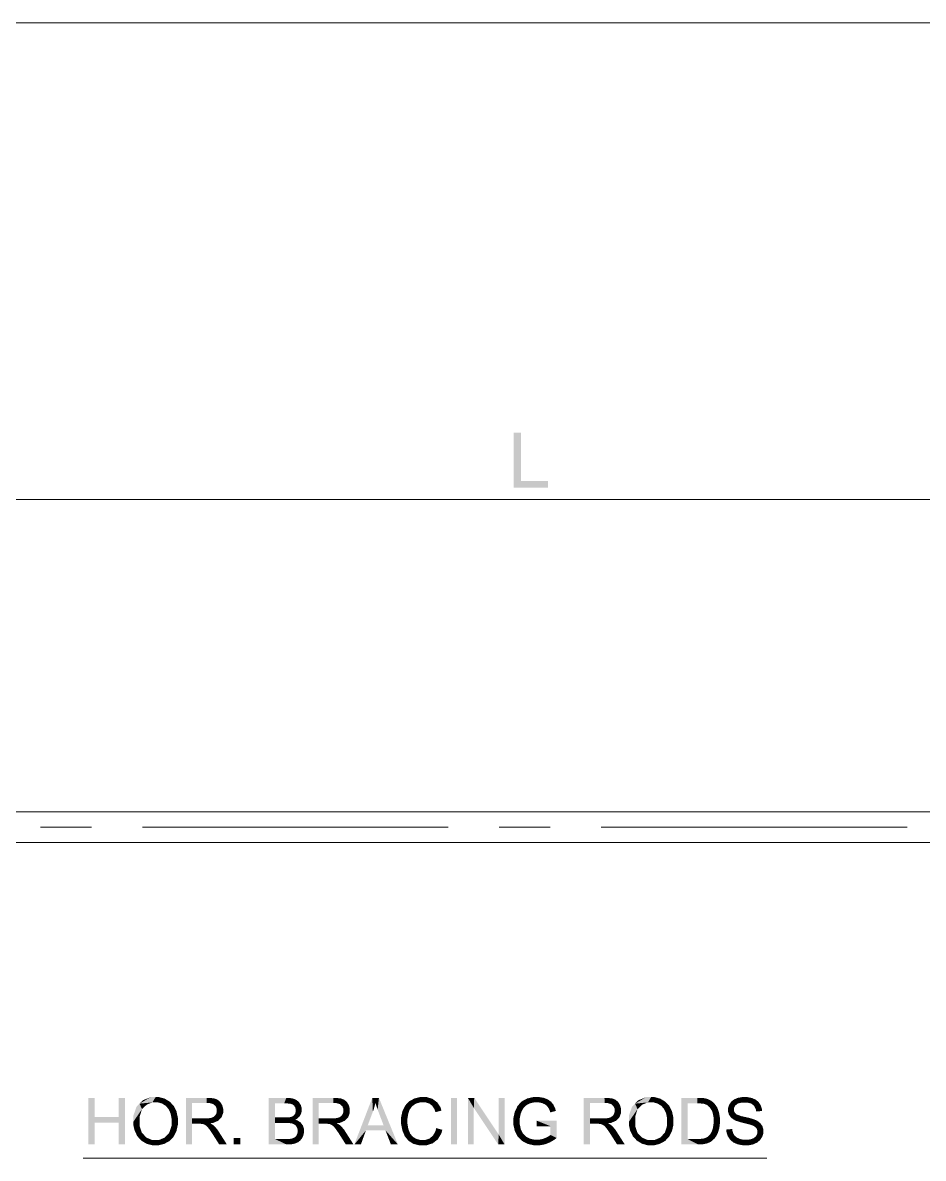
# Model space of a CAD drawing. Header units: millimetres. Extents: x 2 to 579, y 1 to 405.
# Drawn here: x 181.9 to 226, y 159.4 to 215.1 of the extents above; entities that cross this region are included whole.
import ezdxf

# ---------------------------------------------------------------- set-up
doc = ezdxf.new("R2010")
doc.units = ezdxf.units.MM
doc.linetypes.add('XKITLINE00', pattern=[0])
doc.layers.add('GraphicObject', color=6, linetype='Continuous', lineweight=0)
doc.layers.add('LinkedObject', color=7, linetype='Continuous', lineweight=0)

# ---------------------------------------------------------------- blocks, each defined once
blk = doc.blocks.new('*A3')
at = {"layer": 'GraphicObject', "color": 3, "linetype": 'XKITLINE00', "lineweight": 0}
blk.add_line((273.599, 215.066), (139.04, 215.066), dxfattribs=at)
blk = doc.blocks.new('*A4')
at = {"layer": 'LinkedObject'}
for points in [[(206.292, 194.963), (205.936, 192.263), (205.936, 194.963)], [(206.292, 192.581), (205.936, 192.263), (206.292, 194.963)], [(205.936, 192.263), (206.292, 192.581), (207.62, 192.263)], [(207.62, 192.263), (206.292, 192.581), (207.62, 192.581)], [(185.382, 161.386), (185.08, 160.039), (185.08, 162.326)], [(185.382, 161.386), (185.08, 162.326), (185.382, 162.326)], [(186.873, 162.326), (186.572, 161.386), (186.572, 162.326)], [(186.572, 161.116), (186.572, 161.386), (186.873, 162.326)], [(186.572, 161.116), (186.873, 162.326), (186.873, 160.039)], [(188.136, 162.365), (187.588, 162.043), (187.741, 162.204)], [(188.378, 162.365), (187.588, 162.043), (188.136, 162.365)], [(188.218, 162.104), (187.588, 162.043), (188.378, 162.365)], [(187.942, 161.994), (187.588, 162.043), (188.218, 162.104)], [(188.218, 162.104), (188.378, 162.365), (188.379, 162.104)], [(188.378, 162.365), (188.492, 162.104), (188.379, 162.104)], [(188.821, 162.289), (188.378, 162.365), (188.536, 162.365)], [(188.948, 162.214), (188.378, 162.365), (188.821, 162.289)], [(188.696, 162.047), (188.378, 162.365), (188.948, 162.214)], [(188.492, 162.104), (188.378, 162.365), (188.696, 162.047)], [(188.696, 162.047), (188.948, 162.214), (188.787, 161.99)], [(188.948, 162.214), (188.878, 161.933), (188.787, 161.99)], [(188.878, 161.933), (188.948, 162.214), (189.016, 161.771)], [(189.269, 161.927), (188.948, 162.214), (189.075, 162.138)], [(189.336, 161.792), (188.948, 162.214), (189.269, 161.927)], [(189.016, 161.771), (188.948, 162.214), (189.336, 161.792)], [(190.167, 161.318), (189.865, 160.039), (189.865, 162.326)], [(189.865, 162.326), (190.167, 162.075), (190.167, 161.318)], [(190.889, 162.075), (189.865, 162.326), (190.877, 162.326)], [(190.167, 162.075), (189.865, 162.326), (190.889, 162.075)], [(190.877, 162.326), (191.016, 162.075), (190.889, 162.075)], [(191.261, 162.295), (190.877, 162.326), (191.029, 162.326)], [(191.341, 162.265), (190.877, 162.326), (191.261, 162.295)], [(191.202, 162.022), (190.877, 162.326), (191.341, 162.265)], [(191.016, 162.075), (190.877, 162.326), (191.202, 162.022)], [(191.341, 162.265), (191.261, 161.97), (191.202, 162.022)], [(191.42, 162.234), (191.261, 161.97), (191.341, 162.265)], [(191.261, 161.97), (191.42, 162.234), (191.32, 161.918)], [(191.32, 161.918), (191.42, 162.234), (191.595, 162.047)], [(191.595, 162.047), (191.42, 162.234), (191.547, 162.125)], [(193.926, 162.326), (194.228, 161.096), (193.926, 160.039)], [(194.228, 161.366), (194.228, 161.096), (193.926, 162.326)], [(193.926, 162.326), (194.228, 162.056), (194.228, 161.366)], [(194.686, 162.056), (193.926, 162.326), (194.785, 162.326)], [(194.228, 162.056), (193.926, 162.326), (194.686, 162.056)], [(194.686, 162.056), (194.785, 162.326), (194.81, 162.056)], [(194.785, 162.326), (194.984, 162.04), (194.81, 162.056)], [(194.916, 162.326), (194.984, 162.04), (194.785, 162.326)], [(195.126, 162.291), (194.984, 162.04), (194.916, 162.326)], [(194.984, 162.04), (195.126, 162.291), (195.035, 162.024)], [(195.035, 162.024), (195.126, 162.291), (195.086, 162.008)], [(195.086, 162.008), (195.126, 162.291), (195.205, 162.257)], [(195.205, 162.257), (195.164, 161.949), (195.086, 162.008)], [(195.285, 162.222), (195.164, 161.949), (195.205, 162.257)], [(195.409, 162.115), (195.164, 161.949), (195.285, 162.222)], [(195.453, 162.043), (195.164, 161.949), (195.409, 162.115)], [(196.376, 161.318), (196.074, 160.039), (196.074, 162.326)], [(196.074, 162.326), (196.376, 162.075), (196.376, 161.318)], [(197.098, 162.075), (196.074, 162.326), (197.086, 162.326)], [(196.376, 162.075), (196.074, 162.326), (197.098, 162.075)], [(197.086, 162.326), (197.225, 162.075), (197.098, 162.075)], [(197.47, 162.295), (197.086, 162.326), (197.238, 162.326)], [(197.55, 162.265), (197.086, 162.326), (197.47, 162.295)], [(197.411, 162.022), (197.086, 162.326), (197.55, 162.265)], [(197.225, 162.075), (197.086, 162.326), (197.411, 162.022)], [(197.55, 162.265), (197.47, 161.97), (197.411, 162.022)], [(197.629, 162.234), (197.47, 161.97), (197.55, 162.265)], [(197.47, 161.97), (197.629, 162.234), (197.529, 161.918)], [(197.529, 161.918), (197.629, 162.234), (197.804, 162.047)], [(197.804, 162.047), (197.629, 162.234), (197.756, 162.125)], [(199.002, 162.326), (199.032, 161.648), (198.124, 160.039)], [(199.032, 161.648), (199.002, 162.326), (199.071, 161.757)], [(199.071, 161.757), (199.002, 162.326), (199.133, 161.976)], [(199.133, 161.976), (199.002, 162.326), (199.155, 162.086)], [(199.328, 162.326), (199.155, 162.086), (199.002, 162.326)], [(199.155, 162.086), (199.328, 162.326), (199.183, 161.993)], [(199.183, 161.993), (199.328, 162.326), (199.264, 161.755)], [(199.264, 161.755), (199.328, 162.326), (199.318, 161.61)], [(199.318, 161.61), (199.328, 162.326), (199.557, 160.979)], [(199.557, 160.979), (199.328, 162.326), (199.651, 160.732)], [(199.651, 160.732), (199.328, 162.326), (200.26, 160.039)], [(200.815, 162.158), (200.96, 161.917), (200.621, 161.956)], [(200.941, 162.227), (200.96, 161.917), (200.815, 162.158)], [(201.067, 162.296), (201.357, 162.107), (200.941, 162.227)], [(200.941, 162.227), (201.357, 162.107), (201.137, 162.043)], [(200.96, 161.917), (200.941, 162.227), (201.048, 161.98)], [(201.048, 161.98), (200.941, 162.227), (201.137, 162.043)], [(201.344, 162.365), (201.357, 162.107), (201.067, 162.296)], [(201.495, 162.365), (201.357, 162.107), (201.344, 162.365)], [(201.357, 162.107), (201.495, 162.365), (201.489, 162.107)], [(201.495, 162.365), (201.603, 162.107), (201.489, 162.107)], [(201.955, 162.278), (201.495, 162.365), (201.666, 162.365)], [(202.072, 162.19), (201.495, 162.365), (201.955, 162.278)], [(201.793, 162.05), (201.495, 162.365), (202.072, 162.19)], [(201.603, 162.107), (201.495, 162.365), (201.793, 162.05)], [(201.793, 162.05), (202.072, 162.19), (201.869, 161.993)], [(202.072, 162.19), (201.945, 161.936), (201.869, 161.993)], [(201.945, 161.936), (202.072, 162.19), (202.06, 161.754)], [(202.06, 161.754), (202.072, 162.19), (202.397, 161.699)], [(202.351, 161.858), (202.072, 162.19), (202.188, 162.103)], [(202.397, 161.699), (202.072, 162.19), (202.351, 161.858)], [(203.161, 162.326), (202.859, 160.039), (202.859, 162.326)], [(203.161, 160.039), (202.859, 160.039), (203.161, 162.326)], [(203.692, 162.326), (203.982, 161.834), (203.692, 160.039)], [(203.982, 161.834), (203.692, 162.326), (204.002, 162.326)], [(203.982, 161.834), (204.002, 162.326), (205.181, 160.039)], [(205.181, 160.039), (204.002, 162.326), (205.201, 160.531)], [(205.491, 162.326), (205.201, 160.531), (205.201, 162.326)], [(205.491, 160.039), (205.201, 160.531), (205.491, 162.326)], [(206.465, 162.225), (206.063, 161.795), (206.334, 162.154)], [(206.635, 162.012), (206.063, 161.795), (206.465, 162.225)], [(206.334, 162.154), (206.063, 161.795), (206.133, 161.94)], [(206.898, 162.365), (206.465, 162.225), (206.596, 162.295)], [(206.966, 162.107), (206.465, 162.225), (206.898, 162.365)], [(206.465, 162.225), (206.711, 162.043), (206.635, 162.012)], [(206.711, 162.043), (206.465, 162.225), (206.786, 162.075)], [(206.786, 162.075), (206.465, 162.225), (206.966, 162.107)], [(207.069, 162.107), (206.898, 162.365), (207.069, 162.365)], [(206.966, 162.107), (206.898, 162.365), (207.069, 162.107)], [(207.069, 162.365), (207.156, 162.107), (207.069, 162.107)], [(207.193, 162.365), (207.156, 162.107), (207.069, 162.365)], [(207.156, 162.107), (207.193, 162.365), (207.313, 162.077)], [(207.517, 162.285), (207.193, 162.365), (207.417, 162.325)], [(207.313, 162.077), (207.193, 162.365), (207.517, 162.285)], [(207.313, 162.077), (207.517, 162.285), (207.384, 162.047)], [(207.517, 162.285), (207.455, 162.016), (207.384, 162.047)], [(207.455, 162.016), (207.517, 162.285), (207.565, 161.936)], [(207.775, 162.133), (207.517, 162.285), (207.617, 162.245)], [(207.831, 162.061), (207.517, 162.285), (207.775, 162.133)], [(207.565, 161.936), (207.517, 162.285), (207.831, 162.061)], [(209.679, 161.318), (209.377, 160.039), (209.377, 162.326)], [(209.377, 162.326), (209.679, 162.075), (209.679, 161.318)], [(210.401, 162.075), (209.377, 162.326), (210.389, 162.326)], [(209.679, 162.075), (209.377, 162.326), (210.401, 162.075)], [(210.389, 162.326), (210.528, 162.075), (210.401, 162.075)], [(210.774, 162.295), (210.389, 162.326), (210.542, 162.326)], [(210.853, 162.265), (210.389, 162.326), (210.774, 162.295)], [(210.714, 162.022), (210.389, 162.326), (210.853, 162.265)], [(210.528, 162.075), (210.389, 162.326), (210.714, 162.022)], [(210.853, 162.265), (210.773, 161.97), (210.714, 162.022)], [(210.932, 162.234), (210.773, 161.97), (210.853, 162.265)], [(210.773, 161.97), (210.932, 162.234), (210.832, 161.918)], [(210.832, 161.918), (210.932, 162.234), (211.107, 162.047)], [(211.107, 162.047), (210.932, 162.234), (211.059, 162.125)], [(212.437, 162.365), (211.889, 162.043), (212.042, 162.204)], [(212.679, 162.365), (211.889, 162.043), (212.437, 162.365)], [(212.519, 162.104), (211.889, 162.043), (212.679, 162.365)], [(212.243, 161.994), (211.889, 162.043), (212.519, 162.104)], [(212.519, 162.104), (212.679, 162.365), (212.68, 162.104)], [(212.679, 162.365), (212.793, 162.104), (212.68, 162.104)], [(213.122, 162.289), (212.679, 162.365), (212.837, 162.365)], [(213.249, 162.214), (212.679, 162.365), (213.122, 162.289)], [(212.997, 162.047), (212.679, 162.365), (213.249, 162.214)], [(212.793, 162.104), (212.679, 162.365), (212.997, 162.047)], [(212.997, 162.047), (213.249, 162.214), (213.088, 161.99)], [(213.249, 162.214), (213.179, 161.933), (213.088, 161.99)], [(213.179, 161.933), (213.249, 162.214), (213.317, 161.771)], [(213.57, 161.927), (213.249, 162.214), (213.376, 162.138)], [(213.637, 161.792), (213.249, 162.214), (213.57, 161.927)], [(213.317, 161.771), (213.249, 162.214), (213.637, 161.792)], [(214.161, 162.326), (214.463, 162.056), (214.161, 160.039)], [(214.944, 162.056), (214.161, 162.326), (214.948, 162.326)], [(214.463, 162.056), (214.161, 162.326), (214.944, 162.056)], [(214.948, 162.326), (215.079, 162.056), (214.944, 162.056)], [(215.082, 162.326), (215.079, 162.056), (214.948, 162.326)], [(215.082, 162.326), (215.274, 162.033), (215.079, 162.056)], [(215.285, 162.31), (215.274, 162.033), (215.082, 162.326)], [(215.355, 162.293), (215.274, 162.033), (215.285, 162.31)], [(215.355, 162.293), (215.335, 162.01), (215.274, 162.033)], [(215.335, 162.01), (215.355, 162.293), (215.419, 161.977)], [(215.621, 162.189), (215.355, 162.293), (215.453, 162.271)], [(215.69, 162.13), (215.355, 162.293), (215.621, 162.189)], [(215.563, 161.848), (215.355, 162.293), (215.69, 162.13)], [(215.419, 161.977), (215.355, 162.293), (215.563, 161.848)], [(215.69, 162.13), (215.621, 161.751), (215.563, 161.848)], [(215.781, 162.053), (215.621, 161.751), (215.69, 162.13)], [(216.598, 162.134), (216.866, 161.997), (216.549, 162.058)], [(216.741, 162.248), (216.866, 161.997), (216.598, 162.134)], [(216.929, 162.047), (216.741, 162.248), (216.835, 162.287)], [(216.866, 161.997), (216.741, 162.248), (216.929, 162.047)], [(216.93, 162.326), (217.129, 162.097), (216.835, 162.287)], [(216.835, 162.287), (217.129, 162.097), (216.929, 162.047)], [(217.139, 162.365), (217.129, 162.097), (216.93, 162.326)], [(217.254, 162.365), (217.129, 162.097), (217.139, 162.365)], [(217.129, 162.097), (217.254, 162.365), (217.266, 162.097)], [(217.254, 162.365), (217.398, 162.097), (217.266, 162.097)], [(217.605, 162.324), (217.254, 162.365), (217.381, 162.365)], [(217.702, 162.283), (217.254, 162.365), (217.605, 162.324)], [(217.597, 162.042), (217.254, 162.365), (217.702, 162.283)], [(217.398, 162.097), (217.254, 162.365), (217.597, 162.042)], [(217.702, 162.283), (217.664, 161.987), (217.597, 162.042)], [(217.799, 162.242), (217.664, 161.987), (217.702, 162.283)], [(217.664, 161.987), (217.799, 162.242), (217.732, 161.931)], [(217.732, 161.931), (217.799, 162.242), (218.001, 162.042)], [(218.001, 162.042), (217.799, 162.242), (217.949, 162.122)], [(187.588, 162.043), (187.283, 161.152), (187.436, 161.882)], [(187.71, 161.774), (187.283, 161.152), (187.588, 162.043)], [(187.436, 161.882), (187.283, 161.152), (187.283, 161.437)], [(187.594, 161.405), (187.283, 161.152), (187.71, 161.774)], [(187.588, 162.043), (187.942, 161.994), (187.826, 161.884)], [(187.71, 161.774), (187.588, 162.043), (187.826, 161.884)], [(189.016, 161.771), (189.336, 161.792), (189.064, 161.667)], [(189.336, 161.792), (189.111, 161.563), (189.064, 161.667)], [(189.111, 161.563), (189.336, 161.792), (189.158, 161.32)], [(189.158, 161.32), (189.336, 161.792), (189.469, 161.35)], [(189.469, 161.35), (189.336, 161.792), (189.402, 161.657)], [(191.348, 161.545), (191.532, 161.292), (191.318, 161.498)], [(191.595, 162.047), (191.379, 161.784), (191.32, 161.918)], [(191.348, 161.545), (191.69, 161.702), (191.532, 161.292)], [(191.379, 161.648), (191.69, 161.702), (191.348, 161.545)], [(191.642, 161.969), (191.379, 161.784), (191.595, 162.047)], [(191.69, 161.797), (191.379, 161.784), (191.642, 161.969)], [(191.69, 161.702), (191.379, 161.784), (191.69, 161.797)], [(191.379, 161.784), (191.69, 161.702), (191.379, 161.703)], [(191.69, 161.702), (191.379, 161.648), (191.379, 161.703)], [(191.532, 161.292), (191.69, 161.702), (191.611, 161.375)], [(191.611, 161.375), (191.69, 161.702), (191.69, 161.581)], [(195.464, 161.465), (195.158, 161.466), (195.217, 161.546)], [(195.164, 161.949), (195.453, 162.043), (195.191, 161.906)], [(195.453, 162.043), (195.219, 161.863), (195.191, 161.906)], [(195.217, 161.546), (195.543, 161.741), (195.464, 161.465)], [(195.246, 161.646), (195.543, 161.741), (195.217, 161.546)], [(195.219, 161.863), (195.453, 162.043), (195.246, 161.762)], [(195.246, 161.762), (195.453, 162.043), (195.543, 161.741)], [(195.543, 161.741), (195.246, 161.706), (195.246, 161.762)], [(195.246, 161.706), (195.543, 161.741), (195.246, 161.646)], [(195.543, 161.82), (195.453, 162.043), (195.498, 161.971)], [(195.543, 161.741), (195.453, 162.043), (195.543, 161.82)], [(195.464, 161.465), (195.543, 161.741), (195.504, 161.53)], [(195.504, 161.53), (195.543, 161.741), (195.543, 161.668)], [(197.557, 161.545), (197.741, 161.292), (197.527, 161.498)], [(197.804, 162.047), (197.588, 161.784), (197.529, 161.918)], [(197.557, 161.545), (197.899, 161.702), (197.741, 161.292)], [(197.588, 161.648), (197.899, 161.702), (197.557, 161.545)], [(197.851, 161.969), (197.588, 161.784), (197.804, 162.047)], [(197.899, 161.797), (197.588, 161.784), (197.851, 161.969)], [(197.899, 161.702), (197.588, 161.784), (197.899, 161.797)], [(197.588, 161.784), (197.899, 161.702), (197.588, 161.703)], [(197.899, 161.702), (197.588, 161.648), (197.588, 161.703)], [(197.741, 161.292), (197.899, 161.702), (197.82, 161.375)], [(197.82, 161.375), (197.899, 161.702), (197.899, 161.581)], [(198.124, 160.039), (199.032, 161.648), (198.78, 160.979)], [(200.764, 161.534), (200.417, 161.378), (200.485, 161.69)], [(200.799, 161.641), (200.485, 161.69), (200.553, 161.823)], [(200.764, 161.534), (200.485, 161.69), (200.799, 161.641)], [(200.621, 161.956), (200.96, 161.917), (200.553, 161.823)], [(200.553, 161.823), (200.96, 161.917), (200.835, 161.747)], [(200.799, 161.641), (200.553, 161.823), (200.835, 161.747)], [(202.06, 161.754), (202.397, 161.699), (202.1, 161.629)], [(203.692, 160.039), (203.982, 161.834), (203.982, 160.039)], [(206.063, 161.795), (205.924, 161.339), (205.993, 161.65)], [(206.278, 161.545), (205.924, 161.339), (206.063, 161.795)], [(206.235, 161.314), (205.924, 161.339), (206.278, 161.545)], [(206.513, 161.929), (206.063, 161.795), (206.635, 162.012)], [(206.466, 161.877), (206.063, 161.795), (206.513, 161.929)], [(206.42, 161.826), (206.063, 161.795), (206.466, 161.877)], [(206.348, 161.712), (206.063, 161.795), (206.42, 161.826)], [(206.063, 161.795), (206.348, 161.712), (206.322, 161.651)], [(206.278, 161.545), (206.063, 161.795), (206.322, 161.651)], [(207.565, 161.936), (207.831, 162.061), (207.603, 161.886)], [(207.831, 162.061), (207.641, 161.836), (207.603, 161.886)], [(207.641, 161.836), (207.831, 162.061), (207.705, 161.699)], [(207.705, 161.699), (207.831, 162.061), (207.975, 161.802)], [(207.705, 161.699), (207.975, 161.802), (207.731, 161.612)], [(207.731, 161.612), (207.975, 161.802), (208.005, 161.687)], [(207.975, 161.802), (207.831, 162.061), (207.888, 161.989)], [(210.86, 161.545), (211.045, 161.292), (210.83, 161.498)], [(211.107, 162.047), (210.891, 161.784), (210.832, 161.918)], [(210.86, 161.545), (211.202, 161.702), (211.045, 161.292)], [(210.891, 161.648), (211.202, 161.702), (210.86, 161.545)], [(211.154, 161.969), (210.891, 161.784), (211.107, 162.047)], [(211.202, 161.797), (210.891, 161.784), (211.154, 161.969)], [(211.202, 161.702), (210.891, 161.784), (211.202, 161.797)], [(210.891, 161.784), (211.202, 161.702), (210.891, 161.703)], [(211.202, 161.702), (210.891, 161.648), (210.891, 161.703)], [(211.045, 161.292), (211.202, 161.702), (211.123, 161.375)], [(211.123, 161.375), (211.202, 161.702), (211.202, 161.581)], [(211.889, 162.043), (211.584, 161.152), (211.737, 161.882)], [(212.011, 161.774), (211.584, 161.152), (211.889, 162.043)], [(211.737, 161.882), (211.584, 161.152), (211.584, 161.437)], [(211.895, 161.405), (211.584, 161.152), (212.011, 161.774)], [(211.889, 162.043), (212.243, 161.994), (212.127, 161.884)], [(212.011, 161.774), (211.889, 162.043), (212.127, 161.884)], [(213.317, 161.771), (213.637, 161.792), (213.365, 161.667)], [(213.637, 161.792), (213.412, 161.563), (213.365, 161.667)], [(213.412, 161.563), (213.637, 161.792), (213.459, 161.32)], [(213.459, 161.32), (213.637, 161.792), (213.77, 161.35)], [(213.77, 161.35), (213.637, 161.792), (213.703, 161.657)], [(214.161, 160.039), (214.463, 162.056), (214.463, 160.309)], [(215.916, 161.858), (215.621, 161.751), (215.781, 162.053)], [(215.621, 161.751), (215.916, 161.858), (215.68, 161.655)], [(215.68, 161.655), (215.916, 161.858), (215.961, 161.739)], [(215.961, 161.739), (215.739, 161.379), (215.68, 161.655)], [(216.005, 161.62), (215.739, 161.379), (215.961, 161.739)], [(216.05, 161.348), (215.739, 161.379), (216.005, 161.62)], [(216.549, 162.058), (216.45, 161.734), (216.5, 161.983)], [(216.804, 161.947), (216.45, 161.734), (216.549, 162.058)], [(216.5, 161.983), (216.45, 161.734), (216.45, 161.821)], [(216.741, 161.825), (216.45, 161.734), (216.804, 161.947)], [(216.45, 161.734), (216.741, 161.825), (216.741, 161.754)], [(216.741, 161.693), (216.45, 161.734), (216.741, 161.754)], [(216.45, 161.734), (216.741, 161.693), (216.45, 161.655)], [(216.45, 161.655), (216.741, 161.693), (216.49, 161.513)], [(216.49, 161.513), (216.741, 161.693), (216.531, 161.449)], [(216.531, 161.449), (216.741, 161.693), (216.785, 161.591)], [(216.785, 161.591), (216.692, 161.279), (216.531, 161.449)], [(216.549, 162.058), (216.866, 161.997), (216.804, 161.947)], [(216.83, 161.551), (216.692, 161.279), (216.785, 161.591)], [(216.692, 161.279), (216.83, 161.551), (216.774, 161.236)], [(216.774, 161.236), (216.83, 161.551), (216.873, 161.512)], [(218.001, 162.042), (217.811, 161.767), (217.732, 161.931)], [(218.053, 161.962), (217.811, 161.767), (218.001, 162.042)], [(218.109, 161.782), (217.811, 161.767), (218.053, 161.962)], [(218.113, 161.681), (217.811, 161.767), (218.109, 161.782)], [(217.811, 161.767), (218.113, 161.681), (217.823, 161.658)], [(185.382, 161.116), (185.08, 160.039), (185.382, 161.386)], [(185.08, 160.039), (185.382, 161.116), (185.382, 160.039)], [(185.382, 161.386), (186.572, 161.116), (185.382, 161.116)], [(186.572, 161.386), (186.572, 161.116), (185.382, 161.386)], [(186.572, 161.116), (186.873, 160.039), (186.572, 160.039)], [(187.283, 161.152), (187.594, 161.405), (187.594, 161.147)], [(187.283, 161.152), (187.594, 160.941), (187.283, 161.002)], [(187.594, 160.941), (187.283, 161.152), (187.594, 161.147)], [(187.283, 161.002), (187.594, 160.941), (187.348, 160.717)], [(189.048, 160.619), (189.469, 161.179), (189.329, 160.557)], [(189.158, 160.959), (189.469, 161.179), (189.048, 160.619)], [(189.158, 161.18), (189.469, 161.35), (189.469, 161.179)], [(189.158, 161.32), (189.469, 161.35), (189.158, 161.18)], [(189.469, 161.179), (189.158, 160.959), (189.158, 161.18)], [(189.329, 160.557), (189.469, 161.179), (189.399, 160.694)], [(189.399, 160.694), (189.469, 161.179), (189.469, 161.005)], [(190.167, 161.318), (190.167, 161.055), (189.865, 160.039)], [(189.865, 160.039), (190.167, 161.055), (190.167, 160.039)], [(190.517, 161.055), (190.167, 161.318), (190.816, 161.318)], [(190.167, 161.055), (190.167, 161.318), (190.517, 161.055)], [(190.517, 161.055), (190.816, 161.318), (190.575, 161.055)], [(190.575, 161.055), (190.816, 161.318), (190.66, 161.049)], [(190.66, 161.049), (190.816, 161.318), (190.685, 161.044)], [(190.685, 161.044), (190.816, 161.318), (190.72, 161.035)], [(190.72, 161.035), (190.816, 161.318), (190.789, 161.005)], [(190.789, 161.005), (190.816, 161.318), (190.92, 161.318)], [(190.789, 161.005), (190.92, 161.318), (190.823, 160.983)], [(190.92, 161.318), (191.047, 161.08), (190.823, 160.983)], [(190.823, 160.983), (191.047, 161.08), (190.857, 160.961)], [(191.047, 161.08), (190.934, 160.885), (190.857, 160.961)], [(191.082, 161.339), (191.047, 161.08), (190.92, 161.318)], [(191.107, 161.051), (190.934, 160.885), (191.047, 161.08)], [(190.934, 160.885), (191.107, 161.051), (190.976, 160.83)], [(190.976, 160.83), (191.107, 161.051), (191.019, 160.776)], [(191.019, 160.776), (191.107, 161.051), (191.229, 160.966)], [(191.047, 161.08), (191.082, 161.339), (191.211, 161.102)], [(191.14, 161.361), (191.532, 161.292), (191.082, 161.339)], [(191.454, 161.208), (191.082, 161.339), (191.532, 161.292)], [(191.211, 161.102), (191.082, 161.339), (191.454, 161.208)], [(191.229, 160.966), (191.107, 161.051), (191.198, 160.994)], [(191.199, 161.382), (191.532, 161.292), (191.14, 161.361)], [(191.532, 161.292), (191.199, 161.382), (191.287, 161.451)], [(191.318, 161.498), (191.532, 161.292), (191.287, 161.451)], [(193.926, 160.039), (194.228, 161.096), (194.228, 160.309)], [(194.758, 161.096), (194.228, 161.366), (194.724, 161.366)], [(194.228, 161.096), (194.228, 161.366), (194.758, 161.096)], [(194.868, 161.096), (194.724, 161.366), (194.825, 161.366)], [(194.758, 161.096), (194.724, 161.366), (194.868, 161.096)], [(194.969, 161.379), (195.224, 161.256), (194.825, 161.366)], [(194.825, 161.366), (195.224, 161.256), (194.868, 161.096)], [(194.868, 161.096), (195.224, 161.256), (195.035, 161.077)], [(195.013, 161.392), (195.304, 161.296), (194.969, 161.379)], [(195.224, 161.256), (194.969, 161.379), (195.304, 161.296)], [(195.071, 161.409), (195.304, 161.296), (195.013, 161.392)], [(195.224, 161.256), (195.093, 161.058), (195.035, 161.077)], [(195.158, 161.466), (195.304, 161.296), (195.071, 161.409)], [(195.093, 161.058), (195.224, 161.256), (195.152, 161.038)], [(195.152, 161.038), (195.224, 161.256), (195.243, 160.972)], [(195.424, 161.4), (195.158, 161.466), (195.464, 161.465)], [(195.304, 161.296), (195.158, 161.466), (195.424, 161.4)], [(195.486, 161.122), (195.224, 161.256), (195.327, 161.225)], [(195.243, 160.972), (195.224, 161.256), (195.486, 161.122)], [(195.243, 160.972), (195.486, 161.122), (195.276, 160.925)], [(195.276, 160.925), (195.486, 161.122), (195.309, 160.878)], [(195.309, 160.878), (195.486, 161.122), (195.542, 161.048)], [(195.542, 161.048), (195.342, 160.766), (195.309, 160.878)], [(195.597, 160.975), (195.342, 160.766), (195.542, 161.048)], [(196.376, 161.318), (196.376, 161.055), (196.074, 160.039)], [(196.074, 160.039), (196.376, 161.055), (196.376, 160.039)], [(196.726, 161.055), (196.376, 161.318), (197.025, 161.318)], [(196.376, 161.055), (196.376, 161.318), (196.726, 161.055)], [(196.726, 161.055), (197.025, 161.318), (196.784, 161.055)], [(196.784, 161.055), (197.025, 161.318), (196.869, 161.049)], [(196.869, 161.049), (197.025, 161.318), (196.894, 161.044)], [(196.894, 161.044), (197.025, 161.318), (196.929, 161.035)], [(196.929, 161.035), (197.025, 161.318), (196.998, 161.005)], [(196.998, 161.005), (197.025, 161.318), (197.129, 161.318)], [(196.998, 161.005), (197.129, 161.318), (197.032, 160.983)], [(197.129, 161.318), (197.256, 161.08), (197.032, 160.983)], [(197.032, 160.983), (197.256, 161.08), (197.066, 160.961)], [(197.256, 161.08), (197.143, 160.885), (197.066, 160.961)], [(197.291, 161.339), (197.256, 161.08), (197.129, 161.318)], [(197.316, 161.051), (197.143, 160.885), (197.256, 161.08)], [(197.143, 160.885), (197.316, 161.051), (197.185, 160.83)], [(197.185, 160.83), (197.316, 161.051), (197.228, 160.776)], [(197.228, 160.776), (197.316, 161.051), (197.438, 160.966)], [(197.256, 161.08), (197.291, 161.339), (197.42, 161.102)], [(197.349, 161.361), (197.741, 161.292), (197.291, 161.339)], [(197.663, 161.208), (197.291, 161.339), (197.741, 161.292)], [(197.42, 161.102), (197.291, 161.339), (197.663, 161.208)], [(197.438, 160.966), (197.316, 161.051), (197.407, 160.994)], [(197.408, 161.382), (197.741, 161.292), (197.349, 161.361)], [(197.741, 161.292), (197.408, 161.382), (197.497, 161.451)], [(197.527, 161.498), (197.741, 161.292), (197.497, 161.451)], [(200.728, 161.315), (200.417, 161.378), (200.764, 161.534)], [(200.417, 161.378), (200.728, 161.315), (200.417, 161.2)], [(200.417, 161.2), (200.728, 161.315), (200.728, 161.201)], [(200.728, 161.201), (200.417, 161.036), (200.417, 161.2)], [(200.728, 161.056), (200.417, 161.036), (200.728, 161.201)], [(200.728, 161.056), (200.537, 160.587), (200.417, 161.036)], [(200.417, 161.036), (200.537, 160.587), (200.477, 160.73)], [(200.77, 160.801), (200.537, 160.587), (200.728, 161.056)], [(205.924, 161.339), (206.235, 161.314), (205.924, 161.172)], [(205.924, 161.172), (206.235, 161.314), (206.235, 161.19)], [(206.235, 161.037), (205.924, 161.172), (206.235, 161.19)], [(205.924, 161.172), (206.064, 160.562), (205.924, 161.003)], [(206.235, 161.037), (206.064, 160.562), (205.924, 161.172)], [(205.924, 161.003), (206.064, 160.562), (205.994, 160.698)], [(206.287, 160.781), (206.064, 160.562), (206.235, 161.037)], [(207.069, 161.206), (207.742, 160.936), (207.069, 160.936)], [(208.039, 161.206), (207.742, 160.936), (207.069, 161.206)], [(207.742, 160.51), (208.039, 161.206), (208.039, 160.357)], [(207.742, 160.936), (208.039, 161.206), (207.742, 160.51)], [(209.679, 161.318), (209.679, 161.055), (209.377, 160.039)], [(209.377, 160.039), (209.679, 161.055), (209.679, 160.039)], [(210.029, 161.055), (209.679, 161.318), (210.328, 161.318)], [(209.679, 161.055), (209.679, 161.318), (210.029, 161.055)], [(210.029, 161.055), (210.328, 161.318), (210.088, 161.055)], [(210.088, 161.055), (210.328, 161.318), (210.172, 161.049)], [(210.172, 161.049), (210.328, 161.318), (210.197, 161.044)], [(210.197, 161.044), (210.328, 161.318), (210.232, 161.035)], [(210.232, 161.035), (210.328, 161.318), (210.301, 161.005)], [(210.301, 161.005), (210.328, 161.318), (210.432, 161.318)], [(210.301, 161.005), (210.432, 161.318), (210.335, 160.983)], [(210.432, 161.318), (210.559, 161.08), (210.335, 160.983)], [(210.335, 160.983), (210.559, 161.08), (210.369, 160.961)], [(210.559, 161.08), (210.446, 160.885), (210.369, 160.961)], [(210.594, 161.339), (210.559, 161.08), (210.432, 161.318)], [(210.619, 161.051), (210.446, 160.885), (210.559, 161.08)], [(210.446, 160.885), (210.619, 161.051), (210.489, 160.83)], [(210.489, 160.83), (210.619, 161.051), (210.531, 160.776)], [(210.531, 160.776), (210.619, 161.051), (210.741, 160.966)], [(210.559, 161.08), (210.594, 161.339), (210.723, 161.102)], [(210.652, 161.361), (211.045, 161.292), (210.594, 161.339)], [(210.966, 161.208), (210.594, 161.339), (211.045, 161.292)], [(210.723, 161.102), (210.594, 161.339), (210.966, 161.208)], [(210.741, 160.966), (210.619, 161.051), (210.71, 160.994)], [(210.711, 161.382), (211.045, 161.292), (210.652, 161.361)], [(211.045, 161.292), (210.711, 161.382), (210.8, 161.451)], [(210.83, 161.498), (211.045, 161.292), (210.8, 161.451)], [(211.584, 161.152), (211.895, 161.405), (211.895, 161.147)], [(211.584, 161.152), (211.895, 160.941), (211.584, 161.002)], [(211.895, 160.941), (211.584, 161.152), (211.895, 161.147)], [(211.584, 161.002), (211.895, 160.941), (211.649, 160.717)], [(213.349, 160.619), (213.77, 161.179), (213.63, 160.557)], [(213.459, 160.959), (213.77, 161.179), (213.349, 160.619)], [(213.459, 161.18), (213.77, 161.35), (213.77, 161.179)], [(213.459, 161.32), (213.77, 161.35), (213.459, 161.18)], [(213.77, 161.179), (213.459, 160.959), (213.459, 161.18)], [(213.63, 160.557), (213.77, 161.179), (213.7, 160.694)], [(213.7, 160.694), (213.77, 161.179), (213.77, 161.005)], [(215.739, 161.07), (216.05, 161.065), (215.709, 160.85)], [(215.709, 160.85), (216.05, 161.065), (215.989, 160.733)], [(216.05, 161.195), (215.739, 161.379), (216.05, 161.348)], [(215.739, 161.379), (216.05, 161.195), (215.739, 161.2)], [(216.05, 161.195), (215.739, 161.07), (215.739, 161.2)], [(216.05, 161.065), (215.739, 161.07), (216.05, 161.195)], [(215.989, 160.733), (216.05, 161.065), (216.02, 160.834)], [(216.531, 161.449), (216.692, 161.279), (216.571, 161.386)], [(216.774, 161.236), (216.873, 161.512), (216.837, 161.203)], [(216.837, 161.203), (216.873, 161.512), (217.057, 161.131)], [(217.057, 161.131), (216.873, 161.512), (217.101, 161.43)], [(217.057, 161.131), (217.101, 161.43), (217.215, 161.093)], [(217.215, 161.093), (217.101, 161.43), (217.286, 161.388)], [(217.215, 161.093), (217.286, 161.388), (217.372, 161.055)], [(217.372, 161.055), (217.286, 161.388), (217.47, 161.347)], [(217.372, 161.055), (217.47, 161.347), (217.576, 161)], [(217.576, 161), (217.47, 161.347), (217.622, 160.982)], [(217.622, 160.982), (217.47, 161.347), (217.693, 160.954)], [(217.723, 161.274), (217.693, 160.954), (217.47, 161.347)], [(217.792, 161.242), (217.693, 160.954), (217.723, 161.274)], [(217.693, 160.954), (217.792, 161.242), (217.797, 160.887)], [(217.797, 160.887), (217.792, 161.242), (217.891, 161.196)], [(217.797, 160.887), (217.891, 161.196), (217.828, 160.847)], [(217.828, 160.847), (217.891, 161.196), (217.86, 160.807)], [(217.891, 161.196), (218.086, 161.009), (217.86, 160.807)], [(217.86, 160.807), (218.086, 161.009), (217.891, 160.713)], [(218.086, 161.009), (217.891, 161.196), (218.039, 161.08)], [(217.891, 160.713), (218.086, 161.009), (218.134, 160.939)], [(187.348, 160.717), (187.594, 160.941), (187.414, 160.582)], [(187.414, 160.582), (187.594, 160.941), (187.705, 160.615)], [(187.705, 160.615), (187.672, 160.234), (187.414, 160.582)], [(187.414, 160.582), (187.672, 160.234), (187.479, 160.447)], [(187.816, 160.497), (187.672, 160.234), (187.705, 160.615)], [(187.672, 160.234), (187.816, 160.497), (187.799, 160.156)], [(187.799, 160.156), (187.816, 160.497), (187.927, 160.378)], [(188.937, 160.499), (189.06, 160.212), (188.827, 160.379)], [(189.329, 160.557), (188.937, 160.499), (189.048, 160.619)], [(189.259, 160.42), (188.937, 160.499), (189.329, 160.557)], [(189.06, 160.212), (188.937, 160.499), (189.259, 160.42)], [(191.229, 160.966), (191.128, 160.618), (191.019, 160.776)], [(191.295, 160.905), (191.128, 160.618), (191.229, 160.966)], [(191.42, 160.753), (191.128, 160.618), (191.295, 160.905)], [(191.128, 160.618), (191.42, 160.753), (191.194, 160.515)], [(191.194, 160.515), (191.42, 160.753), (191.479, 160.662)], [(191.194, 160.515), (191.479, 160.662), (191.497, 160.039)], [(191.497, 160.039), (191.479, 160.662), (191.874, 160.039)], [(195.274, 160.468), (195.585, 160.403), (195.216, 160.404)], [(195.297, 160.51), (195.585, 160.403), (195.274, 160.468)], [(195.585, 160.403), (195.297, 160.51), (195.319, 160.551)], [(195.319, 160.551), (195.653, 160.702), (195.585, 160.403)], [(195.342, 160.648), (195.653, 160.702), (195.319, 160.551)], [(195.653, 160.802), (195.342, 160.766), (195.597, 160.975)], [(195.653, 160.702), (195.342, 160.766), (195.653, 160.802)], [(195.342, 160.766), (195.653, 160.702), (195.342, 160.702)], [(195.653, 160.702), (195.342, 160.648), (195.342, 160.702)], [(195.585, 160.403), (195.653, 160.702), (195.619, 160.472)], [(195.619, 160.472), (195.653, 160.702), (195.653, 160.622)], [(197.438, 160.966), (197.337, 160.618), (197.228, 160.776)], [(197.504, 160.905), (197.337, 160.618), (197.438, 160.966)], [(197.629, 160.753), (197.337, 160.618), (197.504, 160.905)], [(197.337, 160.618), (197.629, 160.753), (197.404, 160.515)], [(197.404, 160.515), (197.629, 160.753), (197.688, 160.662)], [(197.404, 160.515), (197.688, 160.662), (197.706, 160.039)], [(197.706, 160.039), (197.688, 160.662), (198.083, 160.039)], [(198.694, 160.732), (198.124, 160.039), (198.78, 160.979)], [(198.124, 160.039), (198.694, 160.732), (198.443, 160.039)], [(198.78, 160.979), (199.651, 160.732), (198.694, 160.732)], [(199.557, 160.979), (199.651, 160.732), (198.78, 160.979)], [(199.651, 160.732), (200.26, 160.039), (199.916, 160.039)], [(200.537, 160.587), (200.77, 160.801), (200.813, 160.692)], [(200.855, 160.583), (200.537, 160.587), (200.813, 160.692)], [(200.537, 160.587), (200.89, 160.151), (200.598, 160.444)], [(200.855, 160.583), (200.89, 160.151), (200.537, 160.587)], [(200.598, 160.444), (200.89, 160.151), (200.774, 160.226)], [(200.987, 160.42), (200.89, 160.151), (200.855, 160.583)], [(201.984, 160.479), (202.094, 160.196), (201.896, 160.405)], [(201.984, 160.479), (202.436, 160.764), (202.094, 160.196)], [(202.103, 160.697), (202.436, 160.764), (201.984, 160.479)], [(202.094, 160.196), (202.436, 160.764), (202.218, 160.294)], [(202.436, 160.764), (202.103, 160.697), (202.134, 160.841)], [(202.218, 160.294), (202.436, 160.764), (202.389, 160.578)], [(205.201, 160.531), (205.491, 160.039), (205.181, 160.039)], [(206.064, 160.562), (206.287, 160.781), (206.34, 160.678)], [(206.393, 160.575), (206.064, 160.562), (206.34, 160.678)], [(206.393, 160.575), (206.48, 160.145), (206.064, 160.562)], [(206.064, 160.562), (206.48, 160.145), (206.134, 160.425)], [(206.546, 160.422), (206.48, 160.145), (206.393, 160.575)], [(207.693, 160.467), (208.039, 160.357), (207.551, 160.386)], [(207.742, 160.51), (208.039, 160.357), (207.693, 160.467)], [(210.741, 160.966), (210.64, 160.618), (210.531, 160.776)], [(210.807, 160.905), (210.64, 160.618), (210.741, 160.966)], [(210.932, 160.753), (210.64, 160.618), (210.807, 160.905)], [(210.64, 160.618), (210.932, 160.753), (210.707, 160.515)], [(210.707, 160.515), (210.932, 160.753), (210.991, 160.662)], [(210.707, 160.515), (210.991, 160.662), (211.009, 160.039)], [(211.009, 160.039), (210.991, 160.662), (211.387, 160.039)], [(211.649, 160.717), (211.895, 160.941), (211.715, 160.582)], [(211.715, 160.582), (211.895, 160.941), (212.006, 160.615)], [(212.006, 160.615), (211.973, 160.234), (211.715, 160.582)], [(211.715, 160.582), (211.973, 160.234), (211.78, 160.447)], [(212.117, 160.497), (211.973, 160.234), (212.006, 160.615)], [(211.973, 160.234), (212.117, 160.497), (212.1, 160.156)], [(212.1, 160.156), (212.117, 160.497), (212.229, 160.378)], [(213.238, 160.499), (213.361, 160.212), (213.128, 160.379)], [(213.63, 160.557), (213.238, 160.499), (213.349, 160.619)], [(213.56, 160.42), (213.238, 160.499), (213.63, 160.557)], [(213.361, 160.212), (213.238, 160.499), (213.56, 160.42)], [(215.626, 160.193), (215.371, 160.372), (215.473, 160.432)], [(215.511, 160.47), (215.682, 160.231), (215.473, 160.432)], [(215.473, 160.432), (215.682, 160.231), (215.626, 160.193)], [(215.834, 160.4), (215.511, 160.47), (215.565, 160.524)], [(215.786, 160.334), (215.511, 160.47), (215.834, 160.4)], [(215.682, 160.231), (215.511, 160.47), (215.786, 160.334)], [(215.649, 160.668), (215.834, 160.4), (215.565, 160.524)], [(215.989, 160.733), (215.649, 160.668), (215.709, 160.85)], [(215.959, 160.633), (215.649, 160.668), (215.989, 160.733)], [(215.881, 160.466), (215.649, 160.668), (215.959, 160.633)], [(215.834, 160.4), (215.649, 160.668), (215.881, 160.466)], [(216.662, 160.713), (216.366, 160.773), (216.652, 160.799)], [(216.366, 160.773), (216.491, 160.363), (216.369, 160.659)], [(216.662, 160.713), (216.491, 160.363), (216.366, 160.773)], [(216.369, 160.659), (216.491, 160.363), (216.432, 160.453)], [(216.709, 160.571), (216.491, 160.363), (216.662, 160.713)], [(216.491, 160.363), (216.709, 160.571), (216.551, 160.272)], [(216.551, 160.272), (216.709, 160.571), (216.715, 160.136)], [(216.746, 160.516), (216.715, 160.136), (216.709, 160.571)], [(216.783, 160.461), (216.715, 160.136), (216.746, 160.516)], [(216.783, 160.461), (216.819, 160.091), (216.715, 160.136)], [(216.897, 160.372), (216.819, 160.091), (216.783, 160.461)], [(217.827, 160.463), (218.13, 160.422), (217.794, 160.418)], [(217.859, 160.508), (218.13, 160.422), (217.827, 160.463)], [(217.859, 160.508), (218.182, 160.685), (218.13, 160.422)], [(217.891, 160.606), (218.182, 160.685), (217.859, 160.508)], [(217.891, 160.713), (218.134, 160.939), (217.891, 160.659)], [(217.891, 160.659), (218.134, 160.939), (217.891, 160.606)], [(218.134, 160.939), (218.182, 160.685), (217.891, 160.606)], [(218.13, 160.422), (218.182, 160.685), (218.182, 160.593)], [(218.182, 160.685), (218.134, 160.939), (218.182, 160.776)], [(187.927, 160.378), (188.376, 160), (187.799, 160.156)], [(187.799, 160.156), (188.376, 160), (187.926, 160.078)], [(187.926, 160.078), (188.376, 160), (188.215, 160)], [(188.207, 160.259), (188.376, 160), (187.927, 160.378)], [(188.376, 160), (188.207, 160.259), (188.374, 160.259)], [(188.545, 160.259), (188.376, 160), (188.374, 160.259)], [(188.376, 160), (188.545, 160.259), (188.525, 160)], [(188.525, 160), (188.545, 160.259), (188.802, 160.071)], [(188.931, 160.141), (188.545, 160.259), (188.827, 160.379)], [(188.802, 160.071), (188.545, 160.259), (188.931, 160.141)], [(188.827, 160.379), (189.06, 160.212), (188.931, 160.141)], [(192.529, 160.359), (192.209, 160.039), (192.209, 160.359)], [(192.529, 160.039), (192.209, 160.039), (192.529, 160.359)], [(194.228, 160.309), (194.798, 160.039), (193.926, 160.039)], [(194.799, 160.309), (194.798, 160.039), (194.228, 160.309)], [(194.799, 160.309), (194.907, 160.039), (194.798, 160.039)], [(194.873, 160.309), (194.907, 160.039), (194.799, 160.309)], [(194.976, 160.315), (195.092, 160.058), (194.873, 160.309)], [(194.873, 160.309), (195.092, 160.058), (194.907, 160.039)], [(195.006, 160.32), (195.092, 160.058), (194.976, 160.315)], [(195.167, 160.077), (195.006, 160.32), (195.058, 160.329)], [(195.092, 160.058), (195.006, 160.32), (195.167, 160.077)], [(195.146, 160.361), (195.417, 160.191), (195.058, 160.329)], [(195.058, 160.329), (195.417, 160.191), (195.167, 160.077)], [(195.181, 160.382), (195.417, 160.191), (195.146, 160.361)], [(195.167, 160.077), (195.417, 160.191), (195.242, 160.097)], [(195.417, 160.191), (195.181, 160.382), (195.216, 160.404)], [(195.216, 160.404), (195.585, 160.403), (195.417, 160.191)], [(195.242, 160.097), (195.417, 160.191), (195.368, 160.153)], [(195.417, 160.191), (195.585, 160.403), (195.467, 160.228)], [(195.467, 160.228), (195.585, 160.403), (195.551, 160.334)], [(200.89, 160.151), (200.987, 160.42), (201.077, 160.366)], [(201.167, 160.313), (200.89, 160.151), (201.077, 160.366)], [(201.167, 160.313), (201.49, 160), (200.89, 160.151)], [(200.89, 160.151), (201.49, 160), (201.005, 160.076)], [(201.005, 160.076), (201.49, 160), (201.306, 160)], [(201.361, 160.259), (201.49, 160), (201.167, 160.313)], [(201.49, 160), (201.361, 160.259), (201.465, 160.259)], [(201.592, 160.259), (201.49, 160), (201.465, 160.259)], [(201.592, 160.259), (202.094, 160.196), (201.49, 160)], [(201.49, 160), (202.094, 160.196), (201.669, 160)], [(201.808, 160.332), (202.094, 160.196), (201.592, 160.259)], [(201.669, 160), (202.094, 160.196), (201.971, 160.098)], [(202.094, 160.196), (201.808, 160.332), (201.896, 160.405)], [(206.134, 160.425), (206.48, 160.145), (206.342, 160.217)], [(206.48, 160.145), (206.546, 160.422), (206.647, 160.372)], [(206.747, 160.322), (206.48, 160.145), (206.647, 160.372)], [(206.747, 160.322), (207.092, 160), (206.48, 160.145)], [(206.48, 160.145), (207.092, 160), (206.617, 160.073)], [(206.617, 160.073), (207.092, 160), (206.924, 160)], [(206.961, 160.273), (207.092, 160), (206.747, 160.322)], [(207.092, 160), (206.961, 160.273), (207.074, 160.273)], [(207.074, 160.273), (207.217, 160), (207.092, 160)], [(207.172, 160.273), (207.217, 160), (207.074, 160.273)], [(207.364, 160.31), (207.46, 160.045), (207.172, 160.273)], [(207.172, 160.273), (207.46, 160.045), (207.217, 160)], [(207.579, 160.09), (207.364, 160.31), (207.458, 160.348)], [(207.46, 160.045), (207.364, 160.31), (207.579, 160.09)], [(207.551, 160.386), (207.697, 160.135), (207.458, 160.348)], [(207.458, 160.348), (207.697, 160.135), (207.579, 160.09)], [(207.551, 160.386), (208.039, 160.357), (207.697, 160.135)], [(207.697, 160.135), (208.039, 160.357), (207.928, 160.269)], [(212.229, 160.378), (212.677, 160), (212.1, 160.156)], [(212.1, 160.156), (212.677, 160), (212.227, 160.078)], [(212.227, 160.078), (212.677, 160), (212.516, 160)], [(212.508, 160.259), (212.677, 160), (212.229, 160.378)], [(212.677, 160), (212.508, 160.259), (212.675, 160.259)], [(212.846, 160.259), (212.677, 160), (212.675, 160.259)], [(212.677, 160), (212.846, 160.259), (212.826, 160)], [(212.826, 160), (212.846, 160.259), (213.103, 160.071)], [(213.232, 160.141), (212.846, 160.259), (213.128, 160.379)], [(213.103, 160.071), (212.846, 160.259), (213.232, 160.141)], [(213.128, 160.379), (213.361, 160.212), (213.232, 160.141)], [(214.463, 160.309), (214.986, 160.039), (214.161, 160.039)], [(214.951, 160.309), (214.986, 160.039), (214.463, 160.309)], [(214.951, 160.309), (215.089, 160.039), (214.986, 160.039)], [(215.064, 160.309), (215.089, 160.039), (214.951, 160.309)], [(215.353, 160.078), (215.064, 160.309), (215.242, 160.33)], [(215.273, 160.059), (215.064, 160.309), (215.353, 160.078)], [(215.089, 160.039), (215.064, 160.309), (215.273, 160.059)], [(215.306, 160.351), (215.353, 160.078), (215.242, 160.33)], [(215.371, 160.372), (215.353, 160.078), (215.306, 160.351)], [(215.353, 160.078), (215.371, 160.372), (215.433, 160.098)], [(215.569, 160.155), (215.371, 160.372), (215.626, 160.193)], [(215.433, 160.098), (215.371, 160.372), (215.569, 160.155)], [(216.819, 160.091), (216.897, 160.372), (216.924, 160.046)], [(216.975, 160.338), (216.924, 160.046), (216.897, 160.372)], [(217.053, 160.304), (216.924, 160.046), (216.975, 160.338)], [(217.053, 160.304), (217.184, 160), (216.924, 160.046)], [(217.228, 160.27), (217.184, 160), (217.053, 160.304)], [(217.228, 160.27), (217.338, 160), (217.184, 160)], [(217.325, 160.27), (217.338, 160), (217.228, 160.27)], [(217.325, 160.27), (217.46, 160), (217.338, 160)], [(217.411, 160.27), (217.46, 160), (217.325, 160.27)], [(217.564, 160.296), (217.778, 160.09), (217.411, 160.27)], [(217.411, 160.27), (217.778, 160.09), (217.46, 160)], [(217.46, 160), (217.778, 160.09), (217.68, 160.045)], [(217.63, 160.322), (218.025, 160.26), (217.564, 160.296)], [(217.876, 160.135), (217.564, 160.296), (218.025, 160.26)], [(217.778, 160.09), (217.564, 160.296), (217.876, 160.135)], [(217.696, 160.348), (218.025, 160.26), (217.63, 160.322)], [(217.794, 160.418), (218.077, 160.341), (217.696, 160.348)], [(217.696, 160.348), (218.077, 160.341), (218.025, 160.26)], [(218.077, 160.341), (217.794, 160.418), (218.13, 160.422)]]:
    blk.add_hatch(color=7, dxfattribs=at).paths.add_polyline_path(points, flags=17)
at = {"layer": 'LinkedObject', "color": 1, "linetype": 'XKITLINE00', "lineweight": 0}
blk.add_line((268.016, 191.678), (145.54, 191.678), dxfattribs=at)
at = {"layer": 'LinkedObject', "color": 7, "linetype": 'XKITLINE00', "lineweight": 0}
for p, q in [((162.82, 176.361), (250.736, 176.361)), ((250.736, 174.846), (161.74, 174.846)), ((184.824, 159.363), (187.13, 159.363)), ((187.13, 159.363), (189.613, 159.363)), ((189.613, 159.363), (191.918, 159.363)), ((191.918, 159.363), (192.806, 159.363)), ((192.806, 159.363), (193.693, 159.363)), ((193.693, 159.363), (195.822, 159.363)), ((195.822, 159.363), (198.127, 159.363)), ((198.127, 159.363), (200.257, 159.363)), ((200.257, 159.363), (202.562, 159.363)), ((202.562, 159.363), (203.449, 159.363)), ((203.449, 159.363), (205.754, 159.363)), ((205.754, 159.363), (208.238, 159.363)), ((208.238, 159.363), (209.125, 159.363)), ((209.125, 159.363), (211.431, 159.363)), ((211.431, 159.363), (213.914, 159.363)), ((213.914, 159.363), (216.219, 159.363)), ((216.219, 159.363), (218.349, 159.363))]:
    blk.add_line(p, q, dxfattribs=at)
at = {"layer": 'LinkedObject', "color": 6, "linetype": 'XKITLINE00', "lineweight": 0}
for p, q in [((182.73, 175.603), (185.23, 175.603)), ((187.73, 175.603), (202.73, 175.603)), ((205.23, 175.603), (207.73, 175.603)), ((210.23, 175.603), (225.23, 175.603))]:
    blk.add_line(p, q, dxfattribs=at)

msp = doc.modelspace()

# ---------------------------------------------------------------- block references
at = {"lineweight": 0}
for name in ['*A3', '*A4']:
    msp.add_blockref(name, (0, 0), dxfattribs=at)

doc.saveas('drawing.dxf')
